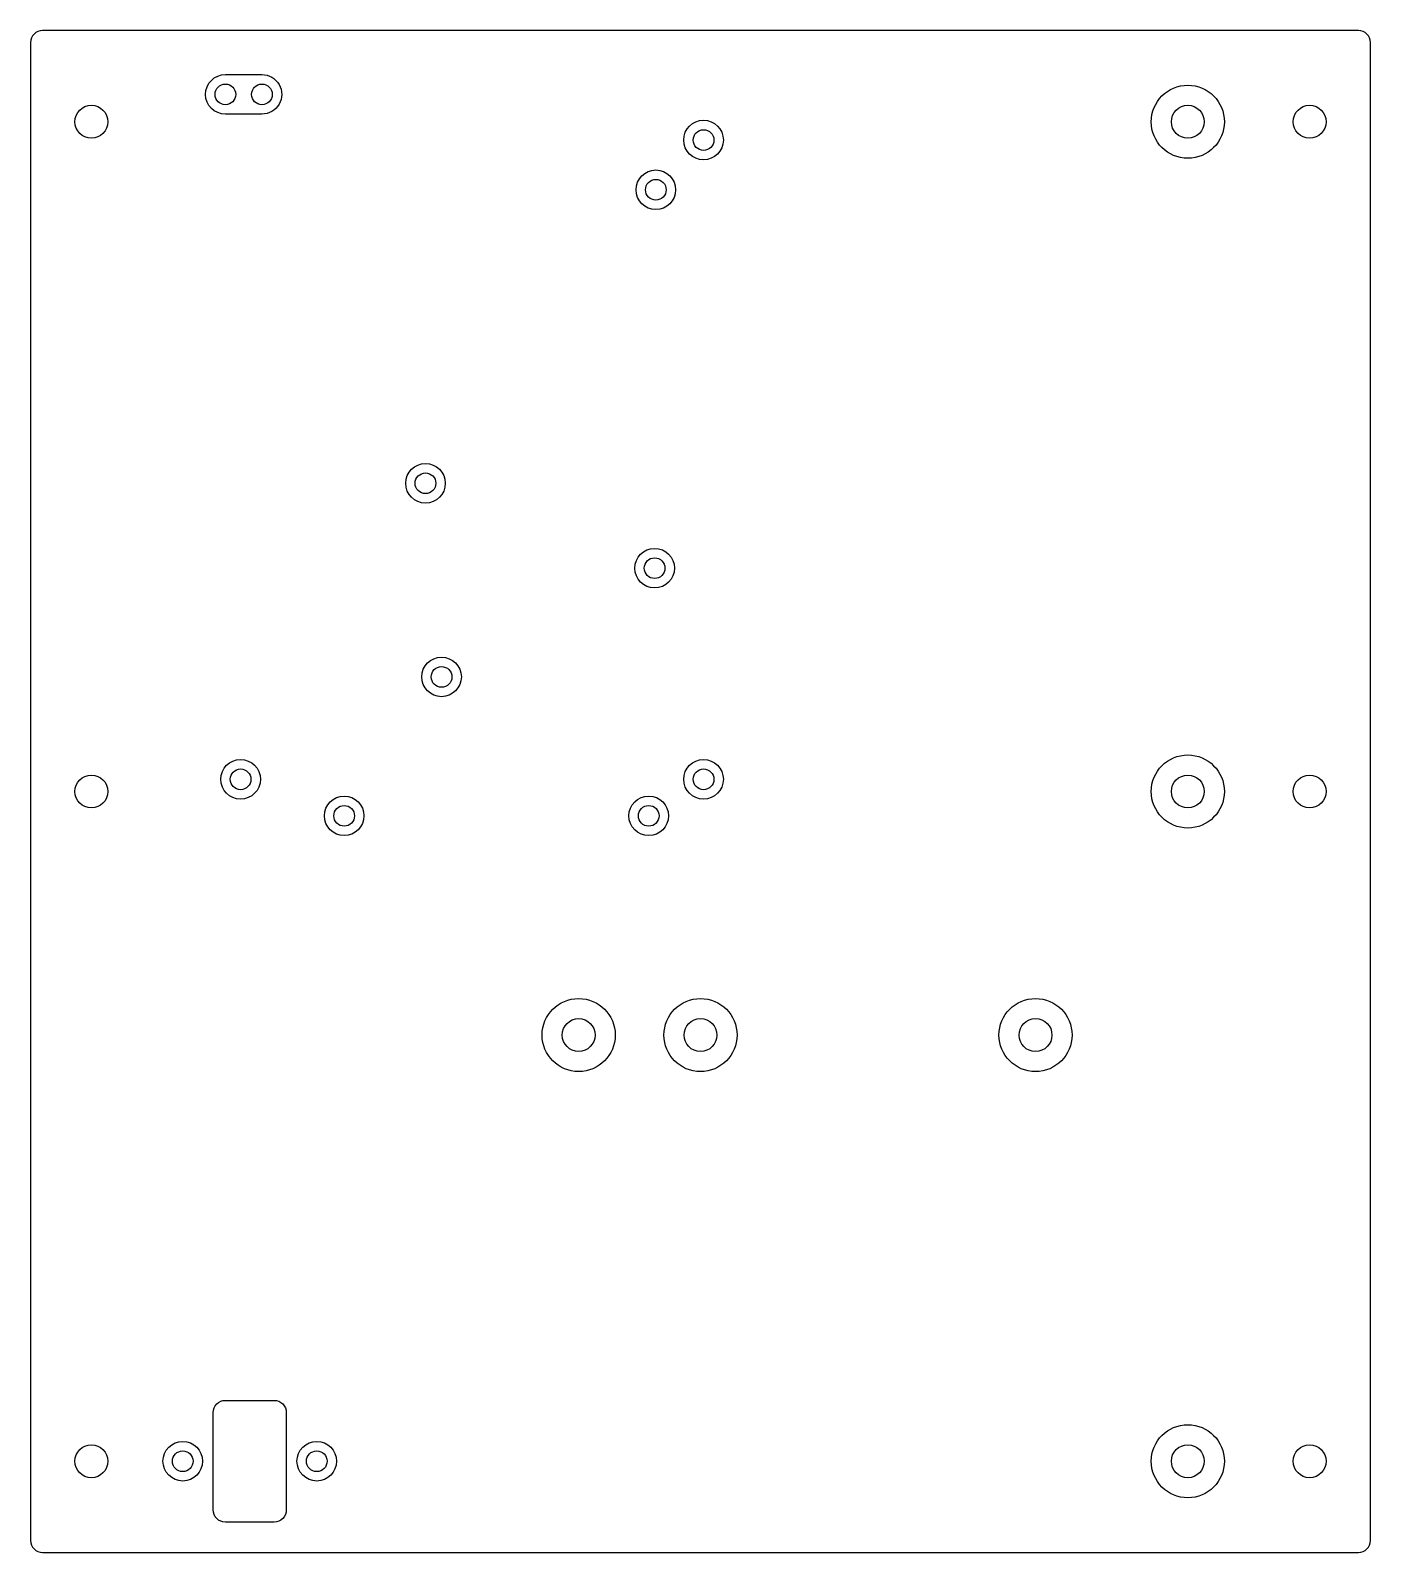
# Model space of a CAD drawing. Header units: millimetres. Extents: x -220 to 0, y -250 to 0.
import ezdxf

# ---------------------------------------------------------------- set-up
doc = ezdxf.new("R2010")
doc.units = ezdxf.units.MM
doc.layers.get('0').update_dxf_attribs({"linetype": 'CONTINUOUS'})

msp = doc.modelspace()

# ---------------------------------------------------------------- linework, layer by layer
for points in [[(-220, -248, 0.414214), (-218, -250), (-2, -250, 0.414214), (0, -248), (0, -2, 0.414214), (-2, 0), (-218, 0, 0.414214), (-220, -2)], [(-182, -13.75), (-188, -13.75, -1), (-188, -7.25), (-182, -7.25, -1.000001)], [(-188, -225), (-180, -225, -0.414214), (-178, -227), (-178, -243, -0.414214), (-180, -245), (-188, -245, -0.414214), (-190, -243), (-190, -227, -0.414214)]]:
    msp.add_lwpolyline(points, format="xyb", close=True)
for centre, radius in [((-188, -10.5), 1.7), ((-182, -10.5), 1.7), ((-30, -15), 6), ((-210, -15), 2.7), ((-30, -15), 2.7), ((-10, -15), 2.7), ((-109.5, -18), 3.25), ((-109.5, -18), 1.7), ((-117.33, -26.17), 3.25), ((-117.33, -26.17), 1.7), ((-155.15, -74.38), 3.25), ((-155.15, -74.38), 1.7), ((-117.53, -88.32), 3.25), ((-117.53, -88.32), 1.7), ((-152.51, -106.18), 3.25), ((-152.51, -106.18), 1.7), ((-185.5, -123), 3.25), ((-109.5, -123), 3.25), ((-30, -125), 6), ((-210, -125), 2.7), ((-185.5, -123), 1.7), ((-109.5, -123), 1.7), ((-30, -125), 2.7), ((-10, -125), 2.7), ((-168.5, -129), 3.25), ((-168.5, -129), 1.7), ((-118.5, -129), 3.25), ((-118.5, -129), 1.7), ((-130, -165), 6), ((-110, -165), 6), ((-55, -165), 6), ((-130, -165), 2.7), ((-110, -165), 2.7), ((-55, -165), 2.7), ((-30, -235), 6), ((-210, -235), 2.7), ((-195, -235), 3.25), ((-173, -235), 3.25), ((-30, -235), 2.7), ((-10, -235), 2.7), ((-195, -235), 1.7), ((-173, -235), 1.7)]:
    msp.add_circle(centre, radius)

doc.saveas('drawing.dxf')
